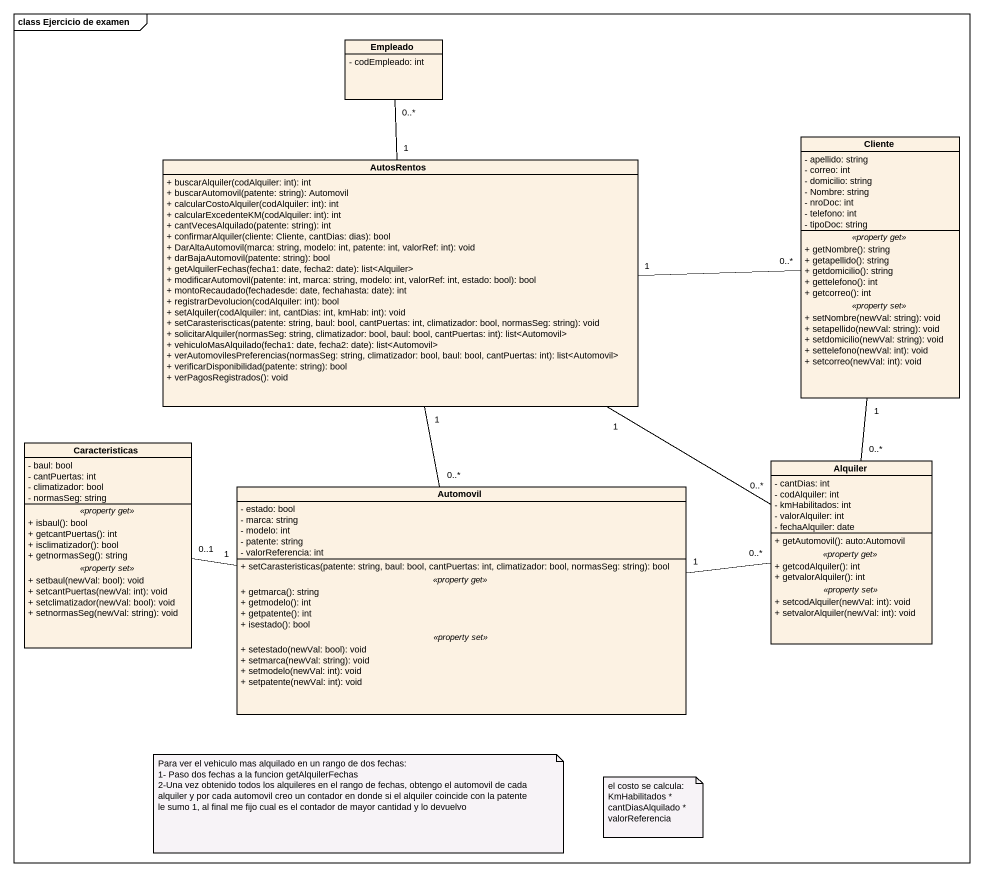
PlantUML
@startuml
mainframe class Ejercicio de examen
hide circle
hide empty members
skinparam classAttributeIconSize 0
class Empleado {
  - codEmpleado: int
}
class AutosRentos {
  + buscarAlquiler(codAlquiler: int): int
  + buscarAutomovil(patente: string): Automovil
  + calcularCostoAlquiler(codAlquiler: int): int
  + calcularExcedenteKM(codAlquiler: int): int
  + cantVecesAlquilado(patente: string): int
  + confirmarAlquiler(cliente: Cliente, cantDias: dias): bool
  + DarAltaAutomovil(marca: string, modelo: int, patente: int, valorRef: int): void
  + darBajaAutomovil(patente: string): bool
  + getAlquilerFechas(fecha1: date, fecha2: date): list<Alquiler>
  + modificarAutomovil(patente: int, marca: string, modelo: int, valorRef: int, estado: bool): bool
  + montoRecaudado(fechadesde: date, fechahasta: date): int
  + registrarDevolucion(codAlquiler: int): bool
  + setAlquiler(codAlquiler: int, cantDias: int, kmHab: int): void
  + setCarasteriscticas(patente: string, baul: bool, cantPuertas: int, climatizador: bool, normasSeg: string): void
  + solicitarAlquiler(normasSeg: string, climatizador: bool, baul: bool, cantPuertas: int): list<Automovil>
  + vehiculoMasAlquilado(fecha1: date, fecha2: date): list<Automovil>
  + verAutomovilesPreferencias(normasSeg: string, climatizador: bool, baul: bool, cantPuertas: int): list<Automovil>
  + verificarDisponibilidad(patente: string): bool
  + verPagosRegistrados(): void
}
class Cliente {
  - apellido: string
  - correo: int
  - domicilio: string
  - Nombre: string
  - nroDoc: int
  - telefono: int
  - tipoDoc: string
  .. <<property get>> ..
  + getNombre(): string
  + getapellido(): string
  + getdomicilio(): string
  + gettelefono(): int
  + getcorreo(): int
  .. <<property set>> ..
  + setNombre(newVal: string): void
  + setapellido(newVal: string): void
  + setdomicilio(newVal: string): void
  + settelefono(newVal: int): void
  + setcorreo(newVal: int): void
}
class Caracteristicas {
  - baul: bool
  - cantPuertas: int
  - climatizador: bool
  - normasSeg: string
  .. <<property get>> ..
  + isbaul(): bool
  + getcantPuertas(): int
  + isclimatizador(): bool
  + getnormasSeg(): string
  .. <<property set>> ..
  + setbaul(newVal: bool): void
  + setcantPuertas(newVal: int): void
  + setclimatizador(newVal: bool): void
  + setnormasSeg(newVal: string): void
}
class Alquiler {
  - cantDias: int
  - codAlquiler: int
  - kmHabilitados: int
  - valorAlquiler: int
  - fechaAlquiler: date
  --
  + getAutomovil(): auto:Automovil
  .. <<property get>> ..
  + getcodAlquiler(): int
  + getvalorAlquiler(): int
  .. <<property set>> ..
  + setcodAlquiler(newVal: int): void
  + setvalorAlquiler(newVal: int): void
}
class Automovil {
  - estado: bool
  - marca: string
  - modelo: int
  - patente: string
  - valorReferencia: int
  --
  + setCarasteristicas(patente: string, baul: bool, cantPuertas: int, climatizador: bool, normasSeg: string): bool
  .. <<property get>> ..
  + getmarca(): string
  + getmodelo(): int
  + getpatente(): int
  + isestado(): bool
  .. <<property set>> ..
  + setestado(newVal: bool): void
  + setmarca(newVal: string): void
  + setmodelo(newVal: int): void
  + setpatente(newVal: int): void
}
Empleado "0..*" -- "1" AutosRentos
AutosRentos "1" -right- "0..*" Cliente
AutosRentos "1" -right- "0..*" Alquiler
AutosRentos "1" -- "0..*" Automovil
Cliente "1" -- "0..*" Alquiler
Automovil "1" -left- "0..1" Caracteristicas
Automovil "1" -right- "0..*" Alquiler
note as N1
  Para ver el vehiculo mas alquilado en un rango de dos fechas:
  1- Paso dos fechas a la funcion getAlquilerFechas
  2-Una vez obtenido todos los alquileres en el rango de fechas, obtengo el automovil de cada alquiler y por cada automovil creo un contador en donde si el alquiler coincide con la patente le sumo 1, al final me fijo cual es el contador de mayor cantidad y lo devuelvo
end note
note as N2
  el costo se calcula: KmHabilitados * cantDiasAlquilado * valorReferencia
end note
@enduml
